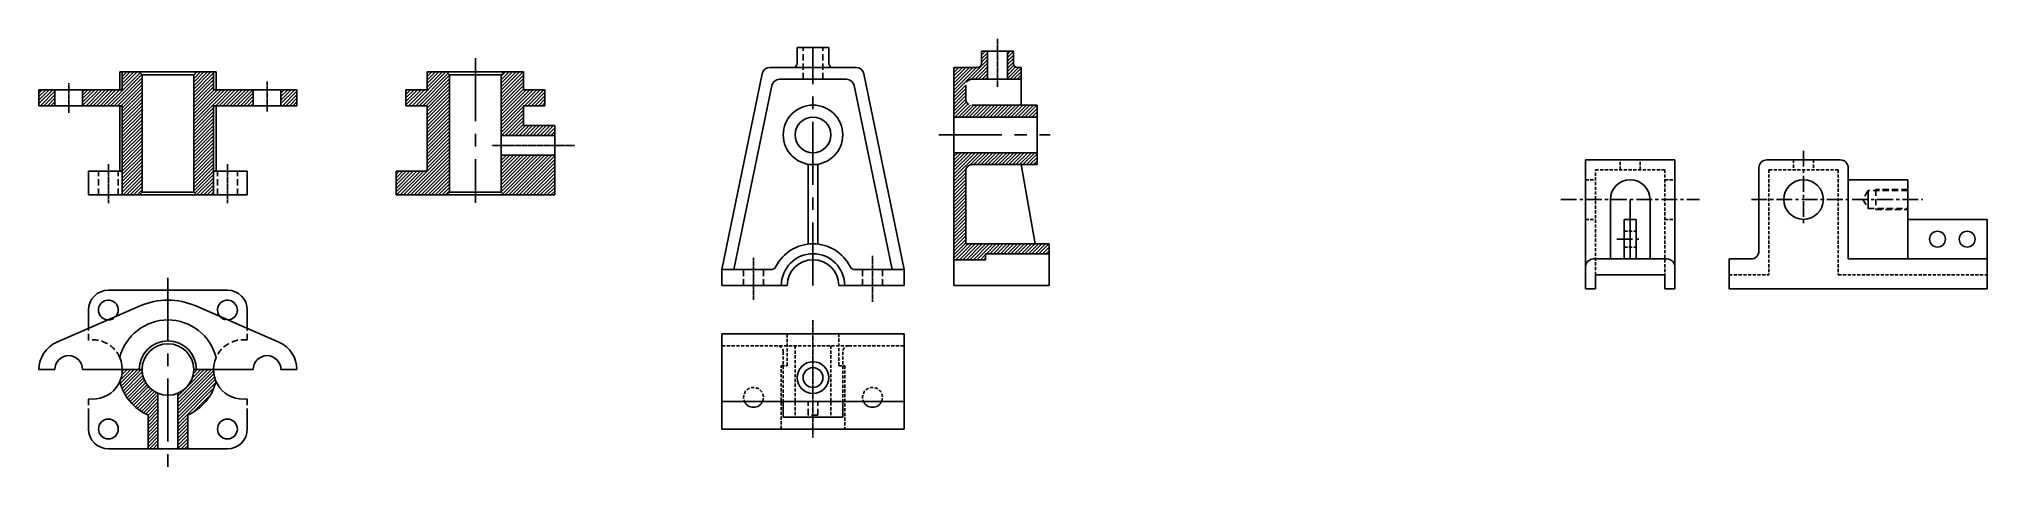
# Model space of a CAD drawing. Header units: inches. Extents: x 12 to 995, y 42 to 263.
import ezdxf

# ---------------------------------------------------------------- set-up
doc = ezdxf.new("R2010")
doc.units = ezdxf.units.IN
doc.header["$MEASUREMENT"] = 0
for name, pattern in [('CENTER', [50.8, 31.75, -6.35, 6.35, -6.35]), ('CENTER2', [1.125, 0.75, -0.125, 0.125, -0.125]), ('HIDDEN', [9.525, 6.35, -3.175]), ('HIDDEN2', [4.7625, 3.175, -1.5875])]:
    doc.linetypes.add(name, pattern=pattern)

msp = doc.modelspace()

# ---------------------------------------------------------------- hatches: boundary and pattern name
h = msp.add_hatch()
h.set_pattern_fill('ANSI31', color=3, scale=10)
h.paths.add_polyline_path([(482.66, 242.19), (490.66, 242.19), (490.66, 256.3), (487.66, 256.3), (487.66, 250.19, -0.414214), (485.66, 248.19), (473.66, 248.19), (473.66, 223.14), (515.66, 223.14), (515.66, 229.14), (507.66, 229.14), (482.66, 229.14, -0.414214), (479.66, 232.14), (479.66, 239.19, -0.414214)])
h.paths.add_polyline_path([(507.66, 248.19), (505.66, 248.19, -0.414214), (503.66, 250.19), (503.66, 256.3), (500.66, 256.3), (500.66, 242.19), (507.66, 242.19)], flags=17)
h = msp.add_hatch()
h.set_pattern_fill('ANSI31', color=3, scale=10)
h.paths.add_polyline_path([(64.46, 244.47), (63.04, 245.88), (54.46, 245.88), (54.46, 236.88), (34.46, 236.88), (34.46, 228.88), (54.46, 228.88), (54.46, 183.88), (63.04, 183.88), (64.46, 185.3)])
h.paths.add_polyline_path([(120.46, 236.88), (100.46, 236.88), (100.46, 245.88), (91.87, 245.88), (90.46, 244.47), (90.46, 185.3), (91.87, 183.88), (100.46, 183.88), (100.46, 228.88), (120.46, 228.88)])
h.paths.add_polyline_path([(142.46, 236.88), (134.46, 236.88), (134.46, 228.88), (142.46, 228.88)])
h.paths.add_polyline_path([(20.46, 236.88), (12.46, 236.88), (12.46, 228.88), (20.46, 228.88)])
h = msp.add_hatch()
h.set_pattern_fill('ANSI31', color=3, scale=10)
h.paths.add_polyline_path([(219.46, 244.47), (218.04, 245.88), (208.19, 245.88), (208.19, 236.88), (197.46, 236.88), (197.46, 228.88), (208.19, 228.88), (208.19, 195.88), (192.46, 195.88), (192.46, 183.88), (218.04, 183.88), (219.46, 185.3)])
h.paths.add_polyline_path([(267.46, 236.88), (256.72, 236.88), (256.72, 245.88), (246.87, 245.88), (245.46, 244.47), (245.46, 213.88), (256.72, 213.88), (272.46, 213.88), (272.46, 218.88), (256.72, 218.88), (256.72, 228.88), (267.46, 228.88)])
h.paths.add_polyline_path([(272.46, 195.88), (272.46, 203.88), (256.72, 203.88), (245.46, 203.88), (245.46, 185.3), (246.87, 183.88), (272.46, 183.88)])
h = msp.add_hatch()
h.set_pattern_fill('ANSI31', color=3, scale=10)
h.paths.add_polyline_path([(479.66, 196.14, -0.414214), (482.66, 199.14), (507.66, 199.14), (515.66, 199.14), (515.66, 205.14), (473.66, 205.14), (473.66, 151.19), (489.66, 151.19), (489.66, 154.19), (521.66, 154.19), (521.66, 159.19), (514.66, 159.19), (479.66, 159.19)])
h = msp.add_hatch()
h.set_pattern_fill('ANSI31', color=3, scale=10)
h.paths.add_polyline_path([(64.46, 95.82), (63.04, 95.82), (54.46, 95.82, -0.103701), (53.19, 89.79, 0.233059), (67.46, 72.9), (67.46, 55.82), (72.46, 55.82), (72.46, 83.82, -0.302776)])
h.paths.add_polyline_path([(101.72, 89.79, -0.103701), (100.46, 95.82), (90.46, 95.82, -0.302776), (82.46, 83.82), (82.46, 55.82), (87.46, 55.82), (87.46, 72.9, 0.233059)])

# ---------------------------------------------------------------- linework, layer by layer
for p, q in [((394.66, 258.19), (410.66, 258.19)), ((487.66, 256.3), (503.66, 256.3)), ((490.66, 242.19), (490.66, 256.3)), ((500.66, 242.19), (500.66, 256.3)), ((53.19, 245.88), (101.72, 245.88)), ((53.19, 236.88), (53.19, 245.88)), ((54.46, 236.88), (54.46, 245.88)), ((64.46, 244.47), (63.04, 245.88)), ((90.46, 244.47), (91.87, 245.88)), ((100.46, 236.88), (100.46, 245.88)), ((101.72, 236.88), (101.72, 245.88)), ((208.19, 236.88), (208.19, 245.88)), ((208.19, 245.88), (256.72, 245.88)), ((219.46, 244.47), (218.04, 245.88)), ((245.46, 244.47), (246.87, 245.88)), ((256.72, 236.88), (256.72, 245.88)), ((380.92, 248.19), (392.66, 248.19)), ((392.66, 248.19), (412.66, 248.19)), ((424.4, 248.19), (412.66, 248.19)), ((473.66, 146.19), (473.66, 248.19)), ((473.66, 248.19), (485.66, 248.19)), ((507.66, 248.19), (505.66, 248.19)), ((507.66, 248.19), (507.66, 242.19)), ((12.46, 236.88), (54.46, 236.88)), ((12.46, 236.88), (12.46, 228.88)), ((20.46, 228.88), (20.46, 236.88)), ((34.46, 228.88), (34.46, 236.88)), ((64.46, 185.3), (64.46, 244.47)), ((64.46, 244.47), (90.46, 244.47)), ((90.46, 185.3), (90.46, 244.47)), ((100.46, 236.88), (142.46, 236.88)), ((120.46, 228.88), (120.46, 236.88)), ((134.46, 228.88), (134.46, 236.88)), ((142.46, 236.88), (142.46, 228.88)), ((197.46, 228.88), (197.46, 236.88)), ((208.19, 236.88), (197.46, 236.88)), ((219.46, 244.47), (245.46, 244.47)), ((219.46, 185.3), (219.46, 244.47)), ((245.46, 185.3), (245.46, 244.47)), ((267.46, 236.88), (256.72, 236.88)), ((267.46, 236.88), (267.46, 228.88)), ((356.66, 146.19), (377, 244.99)), ((362.78, 146.19), (381.89, 238.99)), ((385.81, 242.19), (419.51, 242.19)), ((423.42, 238.99), (442.53, 146.19)), ((428.31, 244.99), (448.66, 146.19)), ((479.66, 239.19), (479.66, 232.14)), ((507.66, 242.19), (482.66, 242.19)), ((507.66, 242.19), (507.66, 229.14)), ((12.46, 228.88), (54.46, 228.88)), ((53.19, 195.88), (53.19, 228.88)), ((54.46, 183.88), (54.46, 228.88)), ((100.46, 183.88), (100.46, 228.88)), ((100.46, 228.88), (142.46, 228.88)), ((101.72, 195.88), (101.72, 228.88)), ((208.19, 228.88), (197.46, 228.88)), ((208.19, 195.88), (208.19, 228.88)), ((267.46, 228.88), (256.72, 228.88)), ((256.72, 218.88), (256.72, 228.88)), ((482.66, 229.14), (507.66, 229.14)), ((507.66, 229.14), (515.66, 229.14)), ((515.66, 229.14), (515.66, 199.14)), ((272.46, 218.88), (256.72, 218.88)), ((272.46, 195.88), (272.46, 218.88)), ((473.66, 223.14), (515.66, 223.14)), ((256.72, 213.88), (245.46, 213.88)), ((272.46, 213.88), (256.72, 213.88)), ((256.72, 203.88), (245.46, 203.88)), ((272.46, 203.88), (256.72, 203.88)), ((400.16, 159.04), (400.16, 199.35)), ((402.66, 199.14), (405.16, 199.14)), ((405.16, 159.04), (405.16, 199.35)), ((473.66, 205.14), (515.66, 205.14)), ((507.66, 199.14), (482.66, 199.14)), ((515.66, 199.14), (507.66, 199.14)), ((507.66, 199.14), (514.66, 159.19)), ((37.46, 195.88), (37.46, 183.88)), ((54.46, 195.88), (37.46, 195.88)), ((117.46, 195.88), (100.46, 195.88)), ((117.46, 183.88), (117.46, 195.88)), ((192.46, 183.88), (192.46, 195.88)), ((208.19, 195.88), (192.46, 195.88)), ((272.46, 183.88), (272.46, 195.88)), ((479.66, 159.19), (479.66, 196.14)), ((37.46, 183.88), (117.46, 183.88)), ((64.46, 185.3), (63.04, 183.88)), ((64.46, 185.3), (90.46, 185.3)), ((90.46, 185.3), (91.87, 183.88)), ((192.46, 183.88), (272.46, 183.88)), ((219.46, 185.3), (218.04, 183.88)), ((219.46, 185.3), (245.46, 185.3)), ((245.46, 185.3), (246.87, 183.88)), ((934.52, 177.06), (934.52, 186.06)), ((514.66, 159.19), (479.66, 159.19)), ((521.66, 159.19), (514.66, 159.19)), ((521.66, 146.19), (521.66, 159.19)), ((489.66, 151.19), (473.66, 151.19)), ((489.66, 154.19), (489.66, 151.19)), ((489.66, 154.19), (521.66, 154.19)), ((381.33, 146.19), (356.66, 146.19)), ((356.66, 146.19), (356.66, 138.19)), ((356.66, 138.19), (389.66, 138.19)), ((415.66, 138.19), (448.66, 138.19)), ((448.66, 146.19), (423.99, 146.19)), ((448.66, 138.19), (448.66, 146.19)), ((473.66, 138.19), (473.66, 146.19)), ((473.66, 138.19), (521.66, 138.19)), ((521.66, 138.19), (521.66, 146.19)), ((21.46, 109.56), (63.46, 127.9)), ((107.46, 135.82), (47.46, 135.82)), ((133.46, 109.56), (91.46, 127.9)), ((37.46, 125.82), (37.46, 116.55)), ((117.46, 116.55), (117.46, 125.82)), ((356.66, 113.76), (356.66, 65.76)), ((448.66, 113.76), (356.66, 113.76)), ((448.66, 65.76), (448.66, 113.76)), ((12.46, 95.82), (20.46, 95.82)), ((34.46, 95.82), (63.04, 95.82)), ((63.04, 95.82), (64.46, 95.82)), ((90.46, 95.82), (120.46, 95.82)), ((134.46, 95.82), (142.46, 95.82)), ((72.46, 55.82), (72.46, 83.82)), ((82.46, 55.82), (82.46, 83.82)), ((448.66, 79.76), (356.66, 79.76)), ((37.46, 75.09), (37.46, 65.82)), ((67.46, 55.82), (67.46, 72.9)), ((87.46, 55.82), (87.46, 72.9)), ((117.46, 65.82), (117.46, 75.09)), ((356.66, 65.76), (448.66, 65.76)), ((47.46, 55.82), (107.46, 55.82))]:
    msp.add_line(p, q)
at = {"linetype": 'CENTER'}
for p, q in [((394.66, 250.19), (394.66, 258.19)), ((402.66, 138.19), (402.66, 258.19)), ((410.66, 250.19), (410.66, 258.19)), ((232.46, 252.77), (232.46, 179.82)), ((466.06, 214.14), (522.17, 214.14)), ((77.46, 142.02), (77.46, 41.59))]:
    msp.add_line(p, q, dxfattribs=at)
at = {"linetype": 'HIDDEN2'}
for p, q in [((397.66, 242.19), (397.66, 258.19)), ((407.66, 242.19), (407.66, 258.19)), ((42.46, 183.88), (42.46, 195.88)), ((52.46, 183.88), (52.46, 195.88)), ((102.46, 183.88), (102.46, 195.88)), ((112.46, 183.88), (112.46, 195.88)), ((934.52, 186.06), (931.92, 181.56)), ((931.92, 181.56), (934.52, 177.06)), ((954.52, 186.06), (934.52, 186.06)), ((934.52, 177.06), (954.52, 177.06)), ((954.52, 186.56), (938.52, 186.56)), ((938.52, 186.56), (938.52, 176.56)), ((938.52, 176.56), (954.52, 176.56)), ((367.66, 138.19), (367.66, 146.19)), ((377.66, 138.19), (377.66, 146.19)), ((427.66, 138.19), (427.66, 146.19)), ((437.66, 138.19), (437.66, 146.19)), ((37.46, 110.68), (37.46, 116.55)), ((117.46, 110.68), (117.46, 116.55)), ((37.46, 80.95), (37.46, 75.09)), ((117.46, 80.95), (117.46, 75.09)), ((400.16, 72.76), (400.16, 79.76)), ((405.16, 72.76), (405.16, 79.76)), ((405.16, 72.76), (400.16, 72.76))]:
    msp.add_line(p, q, dxfattribs=at)
at = {"linetype": 'CENTER2'}
for p, q in [((487.66, 250.19), (487.66, 256.3)), ((495.66, 238.37), (495.66, 262.54)), ((503.66, 250.19), (503.66, 256.3)), ((27.46, 225.27), (27.46, 240.26)), ((127.46, 225.93), (127.46, 241.15)), ((282.36, 208.88), (240.74, 208.88)), ((47.46, 179.69), (47.46, 199.37)), ((107.46, 179.69), (107.46, 199.37)), ((372.66, 130.92), (372.66, 152.37)), ((432.66, 130.02), (432.66, 153.14)), ((402.66, 61.6), (402.66, 120.78))]:
    msp.add_line(p, q, dxfattribs=at)
at = {"ltscale": 0.25}
for p, q in [((837.13, 201.56), (792.13, 201.56)), ((792.13, 147.56), (792.13, 201.56)), ((837.13, 147.56), (837.13, 201.56)), ((879.52, 197.56), (879.52, 155.56)), ((920.52, 201.56), (883.52, 201.56)), ((924.52, 151.56), (924.52, 197.56)), ((954.52, 191.56), (924.52, 191.56)), ((954.52, 171.56), (954.52, 191.56)), ((804.63, 151.56), (804.63, 181.56)), ((814.63, 151.56), (814.63, 181.56)), ((824.63, 151.56), (824.63, 181.56)), ((811.63, 151.56), (811.63, 171.56)), ((811.63, 171.56), (817.63, 171.56)), ((817.63, 151.56), (817.63, 171.56)), ((994.52, 171.56), (954.52, 171.56)), ((954.52, 171.56), (954.52, 151.56)), ((994.52, 151.56), (994.52, 171.56)), ((792.13, 147.56), (792.13, 136.56)), ((796.13, 151.56), (833.13, 151.56)), ((837.13, 136.56), (837.13, 147.56)), ((875.52, 151.56), (864.52, 151.56)), ((864.52, 151.56), (864.52, 136.56)), ((994.52, 151.56), (924.52, 151.56)), ((994.52, 136.56), (994.52, 151.56)), ((797.13, 136.56), (797.13, 143.56)), ((797.13, 143.56), (832.13, 143.56)), ((832.13, 143.56), (832.13, 136.56)), ((792.13, 136.56), (797.13, 136.56)), ((832.13, 136.56), (837.13, 136.56)), ((864.52, 136.56), (994.52, 136.56)), ((387.66, 71.76), (387.66, 79.76)), ((417.66, 71.76), (417.66, 79.76)), ((387.66, 71.76), (417.66, 71.76))]:
    msp.add_line(p, q, dxfattribs=at)
at = {"linetype": 'HIDDEN', "ltscale": 0.25}
for p, q in [((797.13, 143.56), (797.13, 196.56)), ((797.13, 196.56), (832.13, 196.56)), ((809.63, 196.56), (809.63, 201.56)), ((819.63, 196.56), (819.63, 201.56)), ((832.13, 196.56), (832.13, 143.56)), ((919.52, 196.56), (884.52, 196.56)), ((884.52, 196.56), (884.52, 143.56)), ((897.02, 201.56), (897.02, 196.56)), ((907.02, 201.56), (907.02, 196.56)), ((919.52, 196.56), (919.52, 143.56)), ((792.13, 191.56), (797.13, 191.56)), ((832.13, 191.56), (837.13, 191.56)), ((792.13, 171.56), (797.13, 171.56)), ((832.13, 171.56), (837.13, 171.56)), ((811.63, 165.56), (817.63, 165.56)), ((811.63, 157.56), (817.63, 157.56)), ((864.52, 143.56), (884.52, 143.56)), ((919.52, 143.56), (994.52, 143.56)), ((389.66, 97.76), (389.66, 113.76)), ((415.66, 113.76), (415.66, 97.76)), ((384.66, 107.76), (356.66, 107.76)), ((420.66, 107.76), (384.66, 107.76)), ((387.66, 104.76), (387.66, 79.76)), ((393.66, 107.76), (393.66, 71.76)), ((411.66, 107.76), (411.66, 71.76)), ((417.66, 104.76), (417.66, 79.76)), ((420.66, 107.76), (448.66, 107.76)), ((386.66, 65.76), (386.66, 97.76)), ((386.66, 97.76), (389.66, 97.76)), ((415.66, 97.76), (418.66, 97.76)), ((418.66, 97.76), (418.66, 65.76))]:
    msp.add_line(p, q, dxfattribs=at)
at = {"linetype": 'CENTER', "ltscale": 0.25}
for p, q in [((902.02, 206.13), (902.02, 168.79)), ((779.63, 181.56), (849.63, 181.56)), ((875.7, 181.56), (962.13, 181.56)), ((807.88, 161.56), (820.25, 161.56))]:
    msp.add_line(p, q, dxfattribs=at)
for centre, radius in [((402.66, 214.14), 15), ((402.66, 214.14), 9), ((77.46, 95.82), 13), ((47.46, 65.82), 5), ((107.46, 65.82), 5)]:
    msp.add_circle(centre, radius)
at = {"ltscale": 0.25}
for centre, radius in [((902.02, 181.56), 10), ((969.52, 161.56), 4), ((984.52, 161.56), 4), ((402.66, 91.76), 8), ((402.66, 91.76), 5)]:
    msp.add_circle(centre, radius, dxfattribs=at)
for centre, radius, start, end in [((380.92, 244.19), 4, 90, 168.36637), ((392.66, 250.19), 2, 270, 0), ((412.66, 250.19), 2, 180, 270), ((424.4, 244.19), 4, 11.63363, 90), ((485.66, 250.19), 2, 270, 360), ((505.66, 250.19), 2, 180, 270), ((385.81, 238.19), 4, 90, 168.36637), ((419.51, 238.19), 4, 11.63363, 90), ((482.66, 196.14), 3, 90, 180), ((402.66, 138.19), 21, 27.27961, 152.72039), ((381.33, 149.19), 3, 270, 332.72039), ((402.66, 138.19), 16, 0, 180), ((402.66, 138.19), 13, 0, 180), ((423.99, 149.19), 3, 207.27961, 270), ((47.46, 125.82), 10, 90, 180), ((47.46, 125.82), 5, 319.53936, 267.617), ((77.46, 95.82), 35, 66.42182, 113.57818), ((107.46, 125.82), 5, 272.383, 220.46064), ((107.46, 125.82), 10, 0, 90), ((77.46, 95.82), 25, 13.94528, 166.05472), ((27.46, 95.82), 15, 113.57818, 180), ((77.46, 95.82), 14.41, 0, 180), ((127.46, 95.82), 15, 0, 66.42182), ((27.46, 95.82), 7, 0, 180), ((39.46, 95.82), 15, 262.33774, 23.68191), ((115.46, 95.82), 15, 156.31809, 277.66226), ((127.46, 95.82), 7, 0, 180), ((77.46, 95.82), 25, 193.94528, 246.42182), ((77.46, 95.82), 25, 293.57818, 346.05472), ((47.46, 65.82), 10, 180, 270), ((107.46, 65.82), 10, 270, 0)]:
    msp.add_arc(centre, radius, start, end)
at = {"linetype": 'HIDDEN2'}
for centre, radius, start, end in [((482.66, 239.19), 3, 90, 180), ((482.66, 232.14), 3, 180, 270), ((47.46, 125.82), 5, 267.617, 319.53936), ((107.46, 125.82), 5, 220.46064, 272.383), ((39.46, 95.82), 15, 23.68191, 97.66226), ((115.46, 95.82), 15, 82.33774, 156.31809)]:
    msp.add_arc(centre, radius, start, end, dxfattribs=at)
at = {"ltscale": 0.25}
for centre, radius, start, end in [((883.52, 197.56), 4, 90, 180), ((920.52, 197.56), 4, 0, 90), ((814.63, 181.56), 10, 0, 180), ((796.13, 147.56), 4, 90, 180), ((833.13, 147.56), 4, 0, 90), ((875.52, 155.56), 4, 270, 0), ((372.66, 81.76), 5, 203.57818, 336.42182), ((432.66, 81.76), 5, 203.57818, 336.42182)]:
    msp.add_arc(centre, radius, start, end, dxfattribs=at)
at = {"linetype": 'HIDDEN', "ltscale": 0.25}
for centre, radius, start, end in [((384.66, 104.76), 3, 0, 90), ((420.66, 104.76), 3, 90, 180), ((372.66, 81.76), 5, 336.42182, 203.57818), ((432.66, 81.76), 5, 336.42182, 203.57818)]:
    msp.add_arc(centre, radius, start, end, dxfattribs=at)

doc.saveas('drawing.dxf')
